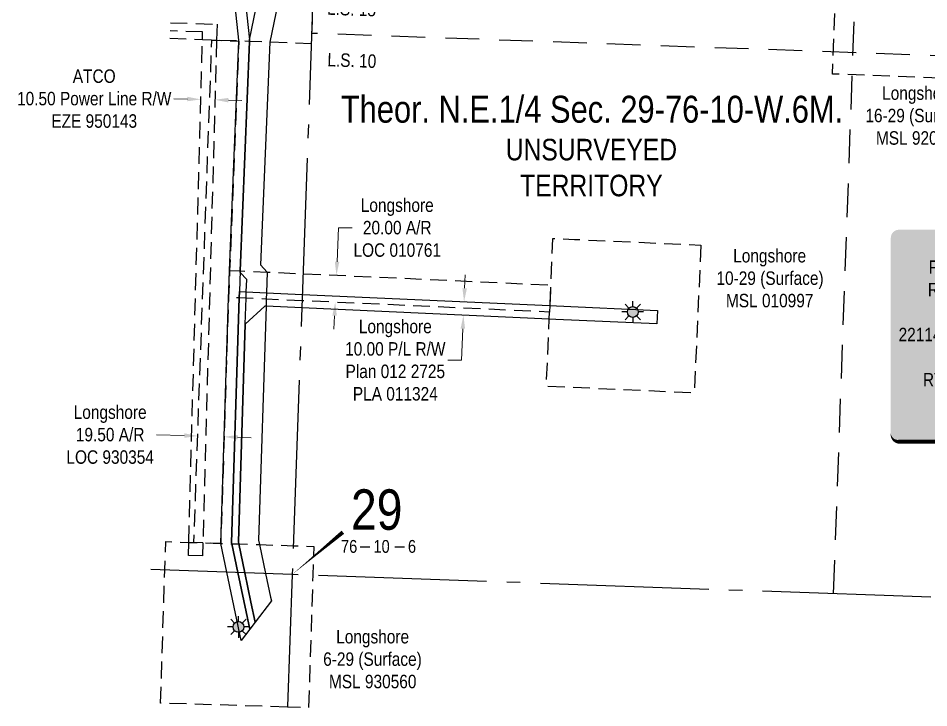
# Model space of a CAD drawing. Extents: x 341016 to 343384, y 6165871 to 6167962.
# Drawn here: x 341532 to 342208, y 6165903 to 6166415 of the extents above; entities that cross this region are included whole.
import ezdxf
from ezdxf.enums import TextEntityAlignment as Align

# ---------------------------------------------------------------- set-up
doc = ezdxf.new("R2010")
doc.units = 0
doc.header["$LTSCALE"] = 5
doc.header["$PDMODE"] = 3
doc.header["$PDSIZE"] = 20
for name, pattern in [('foc-ACCESSROAD', [3.75, 2.5, -1.25]), ('foc-FLOWLINE', [3.75, 2.5, -1.25]), ('foc-LSD', [8, 5, -3]), ('foc-QUARTERLINE', [33, 25, -3, 2, -3])]:
    doc.linetypes.add(name, pattern=pattern)
doc.layers.get('Defpoints').update_dxf_attribs({"color": 9})
for name, color, linetype in [('10', 1, 'Continuous'), ('9', 3, 'Continuous'), ('AS-SURFACE IMPACT', 7, 'Continuous'), ('C-SYMBOL', 7, 'Continuous'), ('F-AR', 190, 'foc-ACCESSROAD'), ('F-EZE', 190, 'foc-FLOWLINE'), ('F-RW', 190, 'Continuous'), ('F-WS', 190, 'foc-ACCESSROAD'), ('F-WS-S', 190, 'Continuous'), ('L-QSEC', 8, 'foc-QUARTERLINE'), ('L-SECLBL', 7, 'Continuous'), ('L-SECTION-LSD', 7, 'foc-LSD'), ('L-UNS-T', 3, 'Continuous')]:
    doc.layers.add(name, color=color, linetype=linetype)
for name, color, linetype, lineweight in [('F-AR-T', 190, 'Continuous', 9), ('F-RW-T', 190, 'Continuous', 9), ('F-WS-T', 190, 'Continuous', 9)]:
    doc.layers.add(name, color=color, linetype=linetype, lineweight=lineweight)
doc.styles.add('100L', font='ARIALN.TTF', dxfattribs={"height": 11})
doc.styles.add('175L', font='ARIALN.TTF', dxfattribs={"height": 20})
doc.styles.add('80', font='ARIALN.TTF', dxfattribs={"height": 10})
doc.styles.add('80CG', font='ARIALN.TTF', dxfattribs={"height": 10})
doc.styles.add('80L', font='ARIALN.TTF', dxfattribs={"height": 10})
doc.styles.add('SIMPLEX', font='ARIALN.TTF')
doc.dimstyles.new('Compass 5 000', dxfattribs={"dimscale": 5, "dimtxt": 9, "dimasz": 2, "dimexe": 0.2, "dimexo": 0.0625, "dimgap": 0.5, "dimtad": 0, "dimtih": 1, "dimtoh": 1, "dimzin": 0, "dimdsep": 46, "dimtxsty": '80CG', "dimcen": 0.1, "dimse1": 1, "dimse2": 1, "dimclrd": 256, "dimclrt": 256, "dimaunit": 1, "dimadec": 4, "dimazin": 0, "dimtfac": 0.06, "dimtofl": 0, "dimtmove": 0, "dimatfit": 1, "dimfxl": 0.2, "dimtolj": 1, "dimtzin": 0, "dimlwd": -1, "dimarcsym": 0})

# ---------------------------------------------------------------- blocks, each defined once
blk = doc.blocks.new('L-SECLBL')
at = {"layer": '9', "color": 7}
for p, q in [((-5.08, -27.83), (-12.29, -27.83)), ((20.7, -27.83), (13.5, -27.83))]:
    blk.add_line(p, q, dxfattribs=at)
at = {"layer": '10', "color": 2, "style": 'SIMPLEX'}
blk.add_attdef('SEC', text='', height=30, dxfattribs=at).set_placement((0, 0), align=Align.MIDDLE)
at = {"layer": '10', "color": 5, "style": '80L'}
blk.add_attdef('TWP', text='', height=9.5, dxfattribs=at).set_placement((-14.43, -27.37), align=Align.MIDDLE_RIGHT)
blk.add_attdef('RGE', text='', height=9.5, dxfattribs=at).set_placement((3.62, -27.37), align=Align.MIDDLE_CENTER)
blk.add_attdef('MER', text='', height=9.5, dxfattribs=at).set_placement((23.17, -27.37), align=Align.MIDDLE_LEFT)
blk = doc.blocks.new('*D445')
at = {"layer": 'Defpoints', "color": 0, "transparency": 16777216}
for p in [(341767.84, 6166224.14), (341785.77, 6166223.32), (341784.85, 6166203.23)]:
    blk.add_point(p, dxfattribs=at)
at = {"layer": 'F-AR-T', "transparency": 16777216}
for p, q in [((341768.29, 6166234.13), (341769.44, 6166259.42)), ((341769.44, 6166259.42), (341779.44, 6166259.42)), ((341766.46, 6166194.06), (341766.01, 6166184.07))]:
    blk.add_line(p, q, dxfattribs=at)
for points in [[(341766.63, 6166234.2), (341769.96, 6166234.05), (341767.84, 6166224.14)], [(341764.8, 6166194.13), (341768.13, 6166193.98), (341766.92, 6166204.05)]]:
    blk.add_solid(points, dxfattribs=at)
at = {"layer": 'F-AR-T', "transparency": 16777216, "insert": (341812.96, 6166259.42), "char_height": 10, "attachment_point": 5, "style": '80CG'}
blk.add_mtext('\\A1;Longshore\\P20.00 A/R\\PLOC 010761', dxfattribs=at)
blk = doc.blocks.new('*D456')
at = {"layer": 'Defpoints', "color": 0, "transparency": 16777216}
for p in [(341815.77, 6166206.52), (341815.32, 6166196.53), (341862.12, 6166194.42)]:
    blk.add_point(p, dxfattribs=at)
at = {"layer": 'F-RW-T', "transparency": 16777216}
for p, q in [((341863.02, 6166214.4), (341863.47, 6166224.39)), ((341861.67, 6166184.43), (341860.61, 6166161)), ((341860.61, 6166161), (341850.61, 6166161))]:
    blk.add_line(p, q, dxfattribs=at)
for points in [[(341861.36, 6166214.47), (341864.69, 6166214.32), (341862.57, 6166204.41)], [(341860, 6166184.51), (341863.33, 6166184.36), (341862.12, 6166194.42)]]:
    blk.add_solid(points, dxfattribs=at)
at = {"layer": 'F-RW-T', "transparency": 16777216, "insert": (341811.52, 6166161), "char_height": 10, "attachment_point": 5, "style": '80CG'}
blk.add_mtext('\\A1;Longshore\\P10.00 P/L R/W\\PPlan 012 2725\\PPLA 011324', dxfattribs=at)
blk = doc.blocks.new('*D461')
at = {"layer": 'Defpoints', "color": 0, "transparency": 16777216}
for p in [(341665.49, 6166123.87), (341685.04, 6166123.26), (341684.44, 6166104.1)]:
    blk.add_point(p, dxfattribs=at)
at = {"layer": 'F-RW-T', "transparency": 16777216}
for p, q in [((341654.9, 6166105.02), (341634.13, 6166105.67)), ((341694.44, 6166103.78), (341704.43, 6166103.47))]:
    blk.add_line(p, q, dxfattribs=at)
for points in [[(341654.95, 6166106.69), (341654.84, 6166103.36), (341664.89, 6166104.71)], [(341694.49, 6166105.45), (341694.38, 6166102.12), (341684.44, 6166104.1)]]:
    blk.add_solid(points, dxfattribs=at)
at = {"layer": 'F-RW-T', "transparency": 16777216, "insert": (341599.84, 6166105.67), "char_height": 10, "attachment_point": 5, "style": '80CG'}
blk.add_mtext('\\A1;Longshore\\P19.50 A/R\\PLOC 930354', dxfattribs=at)
blk = doc.blocks.new('*D462')
at = {"layer": 'Defpoints', "color": 0, "transparency": 16777216}
for p in [(341668, 6166386.32), (341678.49, 6166386.04), (341677.64, 6166354.43)]:
    blk.add_point(p, dxfattribs=at)
at = {"layer": 'F-RW-T', "transparency": 16777216}
for p, q in [((341657.15, 6166354.99), (341647.15, 6166355.26)), ((341687.63, 6166354.16), (341697.63, 6166353.89))]:
    blk.add_line(p, q, dxfattribs=at)
for points in [[(341657.19, 6166356.65), (341657.1, 6166353.32), (341667.14, 6166354.72)], [(341687.68, 6166355.83), (341687.59, 6166352.49), (341677.64, 6166354.43)]]:
    blk.add_solid(points, dxfattribs=at)
at = {"layer": 'F-RW-T', "transparency": 16777216, "insert": (341588.01, 6166355.26), "char_height": 10, "attachment_point": 5, "style": '80CG'}
blk.add_mtext('\\A1;ATCO\\P10.50 Power Line R/W\\PEZE 950143', dxfattribs=at)
blk = doc.blocks.new('GAS')
h = blk.add_hatch(color=255)
h.dxf.hatch_style = 1
edge = h.paths.add_edge_path()
edge.add_arc((0, 0), 0.9, 0, 360)
for p, q in [((0, 0.81), (0, 1.62)), ((-0.81, 0), (-1.62, 0)), ((-0.57, 0.57), (-1.14, 1.14)), ((0.57, 0.57), (1.14, 1.14)), ((1.62, 0), (0.81, 0)), ((-0.57, -0.57), (-1.14, -1.14)), ((0, -0.81), (0, -1.62)), ((1.14, -1.14), (0.57, -0.57))]:
    blk.add_line(p, q)
blk.add_circle((0, 0), 0.8)
blk = doc.blocks.new('*U463')
h = blk.add_hatch(color=255)
edge = h.paths.add_edge_path()
edge.add_line((-141.5, -79.5), (141.5, -79.5))
edge.add_arc((141.5, -73.5), 6, 270, 360)
edge.add_line((147.5, -73.5), (147.5, 72))
edge.add_arc((141.5, 72), 6, 0, 90)
edge.add_line((141.5, 78), (-141.5, 78))
edge.add_arc((-141.5, 72), 6, 90, 180)
edge.add_line((-147.5, 72), (-147.5, -73.5))
edge.add_arc((-141.5, -73.5), 6, 180, 270)
at = {"color": 44, "flags": 128}
blk.add_lwpolyline([(-141.5, -79.5, 3, 3, 0), (141.5, -79.5, 3, 3, 0.414214), (147.5, -73.5, 3, 3, 0), (147.5, 72, 3, 0, 0.414214), (141.5, 78, 0, 0, 0), (-141.5, 78, 0, 0, 0.414214), (-147.5, 72, 0, 0, 0), (-147.5, -73.5, 0, 3, 0.414214)], format="xyseb", close=True, dxfattribs=at)
at = {"color": 44, "style": '80'}
blk.add_attdef('ENTER_TEXT_001', (-35.99, -5), '', height=10, dxfattribs=at)

msp = doc.modelspace()

# ---------------------------------------------------------------- linework, layer by layer
at = {"layer": 'F-AR', "flags": 128}
for points in [[(341668.699, 6166025.354), (341661.978, 6166025.568), (341675.318, 6166398.76), (341678.836, 6166398.632), (341695.299, 6166398.04), (341688.525, 6166227.754), (341687.888, 6166212.292), (341687.683, 6166207.635), (341681.962, 6166024.931), (341668.699, 6166025.354)], [(341926.323, 6166201.527), (341926.107, 6166196.764), (341742.277, 6166205.178), (341715.736, 6166206.376), (341700.748, 6166207.052), (341695.684, 6166207.284), (341687.683, 6166207.635), (341687.888, 6166212.292), (341688.525, 6166227.754), (341696.315, 6166227.365), (341716.374, 6166226.475), (341743.001, 6166225.27), (341897.441, 6166218.229), (341927.015, 6166216.754), (341926.323, 6166201.527)]]:
    msp.add_lwpolyline(points, close=True, dxfattribs=at)
at = {"layer": 'F-EZE'}
msp.add_lwpolyline([(341644.62, 6166411.599), (341679.161, 6166410.595), (341678.836, 6166398.632), (341668.699, 6166025.354), (341668.434, 6166015.588), (341657.94, 6166015.872), (341658.207, 6166025.688), (341668.345, 6166399.01), (341668.505, 6166404.904), (341644.404, 6166405.604)], dxfattribs=at)
at = {"layer": 'F-RW', "flags": 128}
msp.add_lwpolyline([(341742.809, 6166516.081), (341718.302, 6166397.204), (341711.518, 6166231.781), (341716.374, 6166226.475), (341715.884, 6166211.035), (341715.736, 6166206.376), (341715.566, 6166201.041), (341710.051, 6166027.389), (341710.756, 6166024.017), (341715.245, 6166002.546), (341718.898, 6165985.081), (341719.504, 6165982.177), (341707.478, 6165966.515), (341704.392, 6165981.214), (341699.816, 6166003.095), (341695.329, 6166024.507), (341695.001, 6166026.076), (341700.132, 6166187.682), (341700.748, 6166207.052), (341700.896, 6166211.711), (341701.186, 6166220.854), (341696.278, 6166226.21), (341696.315, 6166227.365), (341703.288, 6166397.751), (341703.338, 6166398.965), (341727.637, 6166516.762)], dxfattribs=at)
at = {"layer": 'F-RW'}
msp.add_lwpolyline([(341697.695, 6166451.93), (341703.338, 6166398.965), (341703.288, 6166397.751), (341696.311, 6166227.36), (341695.895, 6166211.938), (341695.682, 6166207.292), (341689.986, 6166025.637), (341690.188, 6166024.671), (341694.669, 6166003.279), (341703.472, 6165961.257), (341697.063, 6165952.844), (341686.436, 6166003.572), (341681.962, 6166024.931), (341687.683, 6166207.635), (341687.893, 6166212.292), (341688.525, 6166227.754), (341695.299, 6166398.04), (341695.324, 6166398.699), (341689.614, 6166452.29)], dxfattribs=at)
msp.add_lwpolyline([(342006.197, 6166197.921), (342005.746, 6166187.933), (341930.656, 6166191.324), (341925.87, 6166191.54), (341742.084, 6166199.844), (341715.566, 6166201.041), (341714.606, 6166201.085), (341700.132, 6166187.682), (341695.001, 6166026.076), (341695.329, 6166024.507), (341699.816, 6166003.095), (341704.392, 6165981.214), (341707.478, 6165966.515), (341703.472, 6165961.257), (341694.669, 6166003.279), (341690.188, 6166024.671), (341689.986, 6166025.637), (341695.684, 6166207.284), (341695.892, 6166211.938), (341700.896, 6166211.711), (341715.884, 6166211.035), (341742.445, 6166209.835), (341926.323, 6166201.527), (341931.144, 6166201.309), (342006.197, 6166197.921)], close=True, dxfattribs=at)
at = {"layer": 'F-WS', "flags": 128}
for points in [[(342238.961, 6166585.78), (342234.356, 6166489.801), (342250.761, 6166489.154), (342246.037, 6166369.248), (342136.123, 6166373.579), (342138.485, 6166433.533), (342140.847, 6166493.486), (342202.649, 6166491.051), (342210.744, 6166490.732), (342219.372, 6166490.391), (342223.964, 6166586.115), (342224.682, 6166601.099), (342225.695, 6166622.211), (342225.935, 6166627.206), (342226.654, 6166642.194), (342227.373, 6166657.181), (342242.375, 6166656.943), (342241.656, 6166641.955), (342240.937, 6166626.968), (342240.697, 6166621.972), (342239.68, 6166600.765), (342238.961, 6166585.78)], [(342038.422, 6166246.513), (342033.467, 6166136.628), (341923.603, 6166141.614), (341925.87, 6166191.54), (341926.107, 6166196.764), (341926.323, 6166201.527), (341927.015, 6166216.754), (341928.591, 6166251.463), (341944.488, 6166250.752), (342038.422, 6166246.513)], [(341731.401, 6165903.333), (341637.255, 6165906.327), (341640.401, 6166005.212), (341641.07, 6166026.233), (341658.207, 6166025.688), (341661.978, 6166025.568), (341668.699, 6166025.354), (341681.962, 6166024.931), (341690.188, 6166024.671), (341695.329, 6166024.507), (341710.756, 6166024.017), (341735.721, 6166023.222), (341750.982, 6166022.736), (341750.301, 6166001.295), (341750.049, 6165993.392), (341749.551, 6165977.731), (341747.169, 6165902.831), (341731.401, 6165903.333)]]:
    msp.add_lwpolyline(points, close=True, dxfattribs=at)
msp.add_lwpolyline([(341648.517, 6166519.732), (341653.2, 6166519.551), (341693.404, 6166517.991), (341695.624, 6166517.873), (341703.221, 6166517.656), (341713.029, 6166517.243), (341715.603, 6166517.089), (341726.824, 6166516.799), (341727.637, 6166516.762), (341742.809, 6166516.081), (341753.462, 6166515.604), (341754.803, 6166515.551), (341749.738, 6166412.272), (341748.947, 6166396.106), (341718.302, 6166397.204), (341703.288, 6166397.751), (341695.299, 6166398.04), (341678.836, 6166398.632), (341675.318, 6166398.76), (341668.345, 6166399.01), (341644.198, 6166399.881)], dxfattribs=at)
at = {"layer": 'L-QSEC'}
for p, q in [((341763.914, 6166805.717), (341734.95, 6166001.84)), ((341734.95, 6166001.84), (341629.991, 6166005.586)), ((341734.95, 6166001.84), (341731.418, 6165903.832)), ((342538.907, 6165973.149), (341734.95, 6166001.84))]:
    msp.add_line(p, q, dxfattribs=at)
at = {"layer": 'L-SECLBL', "flags": 128}
msp.add_lwpolyline([(341734.95, 6166001.845, 0, 0, 0), (341734.95, 6166001.845, 0, 2.999, 0), (341772.582, 6166033.226, 2.999, 2.999, 0)], format="xyseb", dxfattribs=at)
at = {"layer": 'L-SECTION-LSD'}
for p, q in [((342136.928, 6165987.495), (342165.817, 6166791.389)), ((342553.314, 6166375.105), (341749.432, 6166403.778))]:
    msp.add_line(p, q, dxfattribs=at)

# ---------------------------------------------------------------- block references
at = {"layer": 'AS-SURFACE IMPACT', "color": 2}
ref = msp.add_blockref('*U463', (342326.856, 6166179.92), dxfattribs=dict(at, xscale=0.999769, yscale=0.999769, zscale=0.999769))
ref.add_attrib('ENTER_TEXT_001', 'DTLG910005 Norbord Inc.', (342259.433, 6166242.005), dxfattribs={"layer": '0', "color": 44, "height": 9.99769, "style": '80'})
ref.add_attrib('ENTER_TEXT_002', 'FMA6900016 Weyerhaeuser Company Limited', (342207.429, 6166225.165), dxfattribs={"layer": '0', "color": 44, "height": 9.99769, "style": '80'})
ref.add_attrib('ENTER_TEXT_003', 'RTF 203445, 203464-203470, 203472-203475,', (342206.877, 6166208.461), dxfattribs={"layer": '0', "color": 44, "height": 9.99769, "style": '80'})
ref.add_attrib('ENTER_TEXT_004', '2211370, 2211389, 2211391, 2211399,', (342226.875, 6166191.757), dxfattribs={"layer": '0', "color": 44, "height": 9.99769, "style": '80'})
ref.add_attrib('ENTER_TEXT_005', '2211403, 2211412, 2211418 Longshore Resources Ltd.', (342185.17, 6166175.054), dxfattribs={"layer": '0', "color": 44, "height": 9.99769, "style": '80'})
ref.add_attrib('ENTER_TEXT_006', 'RTF2315781 Taqa North Ltd.', (342252.098, 6166158.35), dxfattribs={"layer": '0', "color": 44, "height": 9.99769, "style": '80'})
ref.add_attrib('ENTER_TEXT_007', 'RTF2316145, 2316147, 2316155, 2316156 CSV', (342203.235, 6166141.51), dxfattribs={"layer": '0', "color": 44, "height": 9.99769, "style": '80'})
ref.add_attrib('ENTER_TEXT_008', 'Midstream Solutions Corp.', (342259.446, 6166124.67), dxfattribs={"layer": '0', "color": 44, "height": 9.99769, "style": '80'})
ref.add_attrib('ENTER_TEXT_009', 'TPA 2706 JIM ROBERT MENZIES', (342238.227, 6166107.83), dxfattribs={"layer": '0', "color": 44, "height": 9.99769, "style": '80'})
at = {"layer": 'F-WS-S', "xscale": 4.998774999999996, "yscale": 4.998774999999996, "zscale": 4.998774999999996}
for p in [(341987.785, 6166196.813), (341695.102, 6165962.889)]:
    msp.add_blockref('GAS', p, dxfattribs=at)
at = {"layer": 'L-SECLBL', "xscale": 0.9997549999999988, "yscale": 0.9997549999999988, "zscale": 0.9997549999999988}
msp.add_blockref('L-SECLBL', (341797.724, 6166050.071), dxfattribs=at).add_auto_attribs({'SEC': '29', 'TWP': '76', 'RGE': '10', 'MER': '6'})

# ---------------------------------------------------------------- texts
at = {"layer": 'C-SYMBOL', "color": 3, "style": '175L'}
msp.add_text('Theor. N.E.1/4 Sec. 29-76-10-W.6M.', height=19.9951, dxfattribs=at).set_placement((341957.565, 6166331.441), align=Align.BOTTOM_CENTER)
at = {"layer": 'F-WS-T', "char_height": 9.99755, "attachment_point": 1, "style": '80L'}
for s, width, insert in [('\\pi13.102;Longshore\\P\\pi0.68311;16-29 (Surface)\\P\\pi8.5188;MSL 920471', 79.01431, (342159.831, 6166364.402)), ('\\pi13.102;Longshore\\P\\pi0.68311;10-29 (Surface)\\P\\pi7.7312;MSL 010997', 79.01431, (342049.261, 6166243.621)), ('\\pi9.9064;Longshore\\P\\pi0.26347;6-29 (Surface)\\P\\pi4.5462;MSL 930560', 72.62387, (341757.725, 6165960.675))]:
    msp.add_mtext_dynamic_manual_height_columns(s, width=width, gutter_width=50.012, heights=[0], dxfattribs=dict(at, insert=insert))
at = {"layer": 'L-UNS-T', "color": 3, "insert": (341957.087, 6166303.989), "char_height": 15.99608, "attachment_point": 5, "style": '80L'}
msp.add_mtext_dynamic_manual_height_columns('UNSURVEYED TERRITORY', width=126.44473, gutter_width=47.512, heights=[0], dxfattribs=at)

# ---------------------------------------------------------------- dimensions: what is measured, and where the dimension line sits
at = {"layer": 'F-AR-T'}
dim = msp.add_linear_dim(base=(341767.836, 6166224.138), p1=(341784.853, 6166203.229), p2=(341785.769, 6166223.32), angle=87.389543, text='Longshore\\P20.00 A/R\\PLOC 010761', dimstyle='Compass 5 000', dxfattribs=at)
dim.commit()
dim.dimension.update_dxf_attribs({"geometry": '*D445', "text_midpoint": (341812.957, 6166259.423), "dimtype": 161})
at = {"layer": 'F-RW-T'}
for base, p1, p2, angle, text, picture, middle in [((341677.636, 6166354.431), (341668.001, 6166386.322), (341678.494, 6166386.037), 358.444364, 'ATCO\\P10.50 Power Line R/W\\PEZE 950143', '*D462', (341588.009, 6166355.259)), ((341862.12, 6166194.42), (341815.767, 6166206.522), (341815.316, 6166196.535), 267.412962, 'Longshore\\P10.00 P/L R/W\\PPlan 012 2725\\PPLA 011324', '*D456', (341811.524, 6166160.996)), ((341684.441, 6166104.098), (341665.492, 6166123.871), (341685.041, 6166123.258), 358.206367, 'Longshore\\P19.50 A/R\\PLOC 930354', '*D461', (341599.838, 6166105.673))]:
    dim = msp.add_linear_dim(base=base, p1=p1, p2=p2, angle=angle, text=text, dimstyle='Compass 5 000', dxfattribs=at)
    dim.commit()
    dim.dimension.update_dxf_attribs({"geometry": picture, "text_midpoint": middle, "dimtype": 161})

# ---------------------------------------------------------------- next in the draw order: texts
at = {"layer": 'L-SECTION-LSD', "char_height": 9.99769, "attachment_point": 1, "rotation": 357.957202, "style": '100L', "bg_fill": 3, "box_fill_scale": 1.5, "bg_fill_color": 256, "bg_fill_transparency": 0}
for s, width, insert in [('\\pi1.8539;L.S. 15', 36.85945, (341759.284, 6166427.687)), ('\\pi2.0372;L.S. 10', 36.95405, (341759.284, 6166389.411))]:
    msp.add_mtext_dynamic_manual_height_columns(s, width=width, gutter_width=55, heights=[0], dxfattribs=dict(at, insert=insert))

doc.saveas('drawing.dxf')
